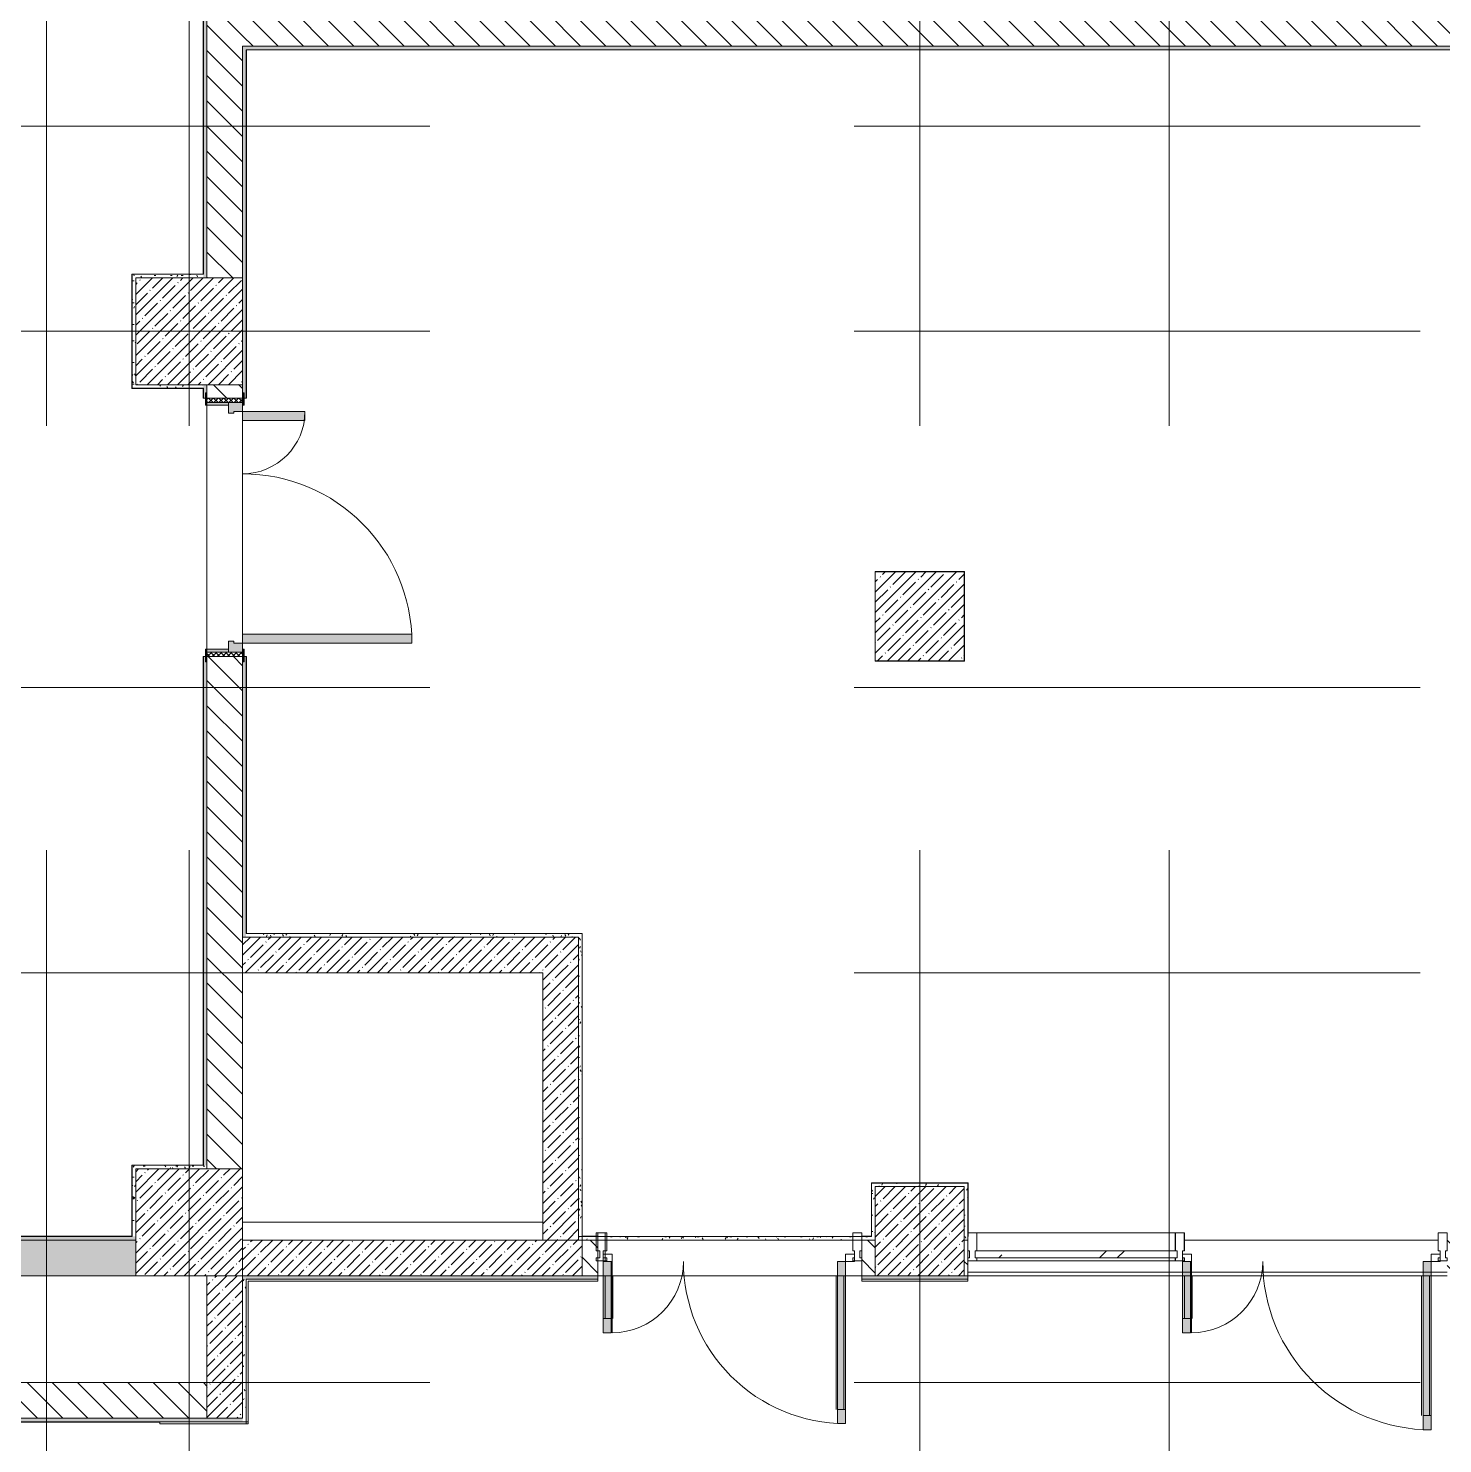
# Model space of a CAD drawing. Header units: millimetres. Extents: x -6228 to 201956, y -8553 to 30426.
# Drawn here: x 162509 to 170446, y 10757 to 18700 of the extents above; entities that cross this region are included whole.
import ezdxf

# ---------------------------------------------------------------- set-up
doc = ezdxf.new("R2010")
doc.units = ezdxf.units.MM
doc.linetypes.add('Осевая', pattern=[15875, 3175, -2381.25, 7937.5, -2381.25])
for name, color, linetype, lineweight, true_color in [('A-DETL-GENF-5', 7, 'Continuous', 9, 0xaaaaaa), ('A-DETL-GENF-6', 7, 'Continuous', 9, 0xe2e2e2), ('A-DOOR-5', 7, 'Continuous', 9, 0xaaaaaa), ('A-DOOR-6', 7, 'Continuous', 9, 0xe2e2e2), ('A-DOOR-FRAM-4', 7, 'Continuous', 9, 0xe2e2e2), ('A-DOOR-FRAM-5', 7, 'Continuous', 9, 0xaaaaaa), ('A-FLOR-3', 7, 'Continuous', 9, 0xaaaaaa), ('I-WALL-7', 9, 'Continuous', 9, 0x808080)]:
    doc.layers.add(name, color=color, linetype=linetype, lineweight=lineweight, true_color=true_color)
for name, color, linetype, lineweight in [('A-GLAZ-CURT-2', 7, 'Continuous', 9), ('A-GLAZ-CWMG-3', 7, 'Continuous', 9), ('A-WALL-4', 7, 'Continuous', 13), ('I-WALL-5', 7, 'Continuous', 9), ('S-COLS-2', 7, 'Continuous', 9), ('Оси-2', 7, 'Осевая', 9)]:
    doc.layers.add(name, color=color, linetype=linetype, lineweight=lineweight)
pattern_1 = [(135, (96951.9, 0), (-70.71068, -70.71068), [])]
pattern_2 = [(45, (96951.9, 0), (-57.02463, 57.02463), []), (45, (97008.92, 0), (-57.02463, 57.02463), [100.806, -20.161, 3.353, -16.808])]
pattern_3 = [(0, (96951.896, 0), (121.92, 30.48), [10.058, -81.382, 10.058, -81.382, -487.68]), (0, (96951.896, 0), (121.92, 30.48), [-182.88, 10.058, -172.822, 10.058, -81.382, -213.36]), (0, (96951.896, 0), (121.92, 30.48), [-457.2, 10.058, -50.902, 10.058, -142.342]), (120, (96997.616, 15.24), (-87.356454, 90.345817), [10.058, -81.382, 10.058, -81.382, -487.68]), (120, (96997.616, 15.24), (-87.356454, 90.345817), [-182.88, 10.058, -172.822, 10.058, -81.382, -213.36]), (120, (96997.616, 15.24), (-87.356454, 90.345817), [-457.2, 10.058, -50.902, 10.058, -142.342]), (240, (97012.856, 76.2), (-34.563546, -120.825817), [10.058, -81.382, 10.058, -81.382, -487.68]), (240, (97012.856, 76.2), (-34.563546, -120.825817), [-182.88, 10.058, -172.822, 10.058, -81.382, -213.36]), (240, (97012.856, 76.2), (-34.563546, -120.825817), [-457.2, 10.058, -50.902, 10.058, -142.342])]

# ---------------------------------------------------------------- blocks, each defined once
blk = doc.blocks.new('BSC_Колонна _Прямоугольная - 600х600-23205240-План зашивки приборов отопления в осях 1 этажа 12-23')
at = {"layer": 'S-COLS-2'}
h = blk.add_hatch(dxfattribs=at)
h.set_pattern_fill('FP_155', color=256, style=0, pattern_type=2)
h.set_pattern_definition([(45, (-66460, -12000), (-57.02463, 57.02463), []), (45, (-66402.975, -12000), (-57.02463, 57.02463), [100.806, -20.161, 3.353, -16.808])])
h.paths.add_polyline_path([(-300, -300), (300, -300), (300, 300), (-300, 300), (-300, -84.3)])
for p, q in [((300, 300), (-300, 300)), ((-300, 300), (-300, -300)), ((300, -300), (300, 300)), ((-300, -300), (300, -300))]:
    blk.add_line(p, q, dxfattribs=at)
blk = doc.blocks.new('BSC_Колонна _Прямоугольная - 600х600-V185-План зашивки приборов отопления в осях 1 этажа 12-23')
at = {"layer": 'S-COLS-2'}
h = blk.add_hatch(dxfattribs=at)
h.set_pattern_fill('FP_156', color=256, style=0, pattern_type=2)
h.set_pattern_definition([(45, (-66460, -17000), (-57.02463, 57.02463), []), (45, (-66402.975, -17000), (-57.02463, 57.02463), [100.806, -20.161, 3.353, -16.808])])
h.paths.add_polyline_path([(-300, -300), (300, -300), (300, 300), (-300, 300), (-300, 127.3)])
for p, q in [((300, 300), (-300, 300)), ((-300, 300), (-300, -300)), ((300, -300), (300, 300)), ((-300, -300), (300, -300))]:
    blk.add_line(p, q, dxfattribs=at)
blk = doc.blocks.new('110_Дверь_СКБ_2Ст - Д-6_л__ ДОО_Дв_1450x2100h_Дверь из раздевальной в коридор-25835678-План зашивки приборов отопления в осях 1 этажа 12-23')
at = {"layer": 'A-DOOR-5'}
h = blk.add_hatch(dxfattribs=at)
h.set_pattern_fill('FP_39', color=256, style=0, pattern_type=2)
h.set_pattern_definition([(135, (1576.41, 164.685), (-14.14214, -14.14214), []), (225, (1576.41, 164.685), (14.14214, -14.14214), [])])
h.paths.add_polyline_path([(737.5, 100), (712.5, 100), (712.5, -100), (737.5, -100)])
at = {"layer": 'A-DOOR-6'}
for points in [[(662.5, 1050), (612.5, 1050), (612.5, 100), (662.5, 100), (662.5, 779)], [(-587.5, 450), (-637.5, 450), (-637.5, 100), (-587.5, 100)]]:
    blk.add_hatch(color=256, dxfattribs=at).paths.add_polyline_path(points)
h = blk.add_hatch(color=256, dxfattribs=at)
h.paths.add_polyline_path([(712.5, 100), (662.5, 100), (662.5, 50), (652.5, 50), (652.5, 20), (712.5, 20)])
h.paths.add_polyline_path([(-627.5, 20), (-627.5, 50), (-637.5, 50.9), (-637.5, 100), (-687.5, 100), (-687.5, 20), (-635.8, 20)])
at = {"layer": 'A-DOOR-FRAM-4'}
for points in [[(-672.5, 100), (-672.5, 108), (-742.5, 108), (-742.5, 100)], [(767.5, 100), (767.5, 108), (697.5, 108), (697.5, 100)], [(-672.5, 20), (-687.5, 20), (-687.5, -100), (-672.5, -100)], [(712.5, 20), (697.5, 20), (697.5, -100), (712.5, -100)], [(-672.5, -100), (-742.5, -100), (-742.5, -108), (-672.5, -108)], [(767.5, -108), (767.5, -100), (697.5, -100), (697.5, -108)]]:
    blk.add_hatch(color=256, dxfattribs=at).paths.add_polyline_path(points)
at = {"layer": 'A-DOOR-FRAM-5'}
h = blk.add_hatch(dxfattribs=at)
h.set_pattern_fill('FP_40', color=256, style=0, pattern_type=2)
h.set_pattern_definition([(45, (-546.384, 164.685), (-14.1421, 14.1421), []), (135, (-546.384, 164.685), (-14.1421, -14.1421), [])])
h.paths.add_polyline_path([(-687.5, 50.9), (-687.5, 100), (-712.5, 100), (-712.5, -100), (-687.5, -100)])
at = {"layer": 'A-DOOR-5'}
for p, q in [((662.5, 1050), (612.5, 1050)), ((612.5, 1050), (612.5, 100)), ((662.5, 100), (662.5, 1050)), ((-637.5, 450), (-637.5, 100)), ((-587.5, 450), (-637.5, 450)), ((-587.5, 100), (-587.5, 450)), ((-637.5, 100), (-587.5, 100)), ((612.5, 100), (662.5, 100))]:
    blk.add_line(p, q, dxfattribs=at)
for centre, radius, start, end in [((662.5, 100), 950, 90, 180), ((-637.5, 100), 350, 360, 90)]:
    blk.add_arc(centre, radius, start, end, dxfattribs=at)
at = {"layer": 'A-DOOR-FRAM-5'}
for p, q in [((-672.5, 108), (-742.5, 108)), ((-742.5, 108), (-742.5, 100)), ((-742.5, 100), (-672.5, 100)), ((-687.5, 100), (-712.5, 100)), ((-712.5, 100), (-712.5, -100)), ((-637.5, 100), (-687.5, 100)), ((-687.5, 100), (-687.5, 20)), ((-687.5, -100), (-687.5, 100)), ((-672.5, 100), (-672.5, 108)), ((-637.5, 50), (-637.5, 100)), ((662.5, 100), (662.5, 50)), ((712.5, 100), (662.5, 100)), ((767.5, 108), (697.5, 108)), ((697.5, 108), (697.5, 100)), ((697.5, 100), (767.5, 100)), ((712.5, 20), (712.5, 100)), ((737.5, 100), (712.5, 100)), ((712.5, 100), (712.5, -100)), ((737.5, -100), (737.5, 100)), ((767.5, 100), (767.5, 108)), ((-687.5, 20), (-627.5, 20)), ((-672.5, 20), (-687.5, 20)), ((-687.5, 20), (-687.5, -100)), ((-672.5, -100), (-672.5, 20)), ((-627.5, 50), (-637.5, 50)), ((-627.5, 20), (-627.5, 50)), ((662.5, 50), (652.5, 50)), ((652.5, 50), (652.5, 20)), ((652.5, 20), (712.5, 20)), ((712.5, 20), (697.5, 20)), ((697.5, 20), (697.5, -100)), ((712.5, -100), (712.5, 20)), ((-672.5, -100), (-742.5, -100)), ((-742.5, -100), (-742.5, -108)), ((-742.5, -108), (-672.5, -108)), ((-712.5, -100), (-687.5, -100)), ((-687.5, -100), (-672.5, -100)), ((-672.5, -108), (-672.5, -100)), ((697.5, -100), (712.5, -100)), ((767.5, -100), (697.5, -100)), ((697.5, -100), (697.5, -108)), ((697.5, -108), (767.5, -108)), ((712.5, -100), (737.5, -100)), ((767.5, -108), (767.5, -100))]:
    blk.add_line(p, q, dxfattribs=at)
blk = doc.blocks.new('BSC_Колонна _Прямоугольная - 500х500-V201-План зашивки приборов отопления в осях 1 этажа 12-23')
at = {"layer": 'S-COLS-2'}
h = blk.add_hatch(dxfattribs=at)
h.set_pattern_fill('FP_176', color=256, style=0, pattern_type=2)
h.set_pattern_definition([(45, (-70560, -15400), (-57.02463, 57.02463), []), (45, (-70502.975, -15400), (-57.02463, 57.02463), [100.806, -20.161, 3.353, -16.808])])
h.paths.add_polyline_path([(-250, -250), (250, -250), (250, 250), (-250, 250), (-250, -9.9)])
for p, q in [((250, 250), (-250, 250)), ((-250, 250), (-250, -250)), ((250, -250), (250, 250)), ((-250, -250), (250, -250))]:
    blk.add_line(p, q, dxfattribs=at)
blk = doc.blocks.new('Прямоугольный импост - Импост структурный с накладкой - 160мм Темный-33326475-План зашивки приборов отопления в осях 1 этажа 12-23')
at = {"layer": 'A-GLAZ-CWMG-3'}
for p, q in [((-50, 40), (-50, 140)), ((-50, 140), (0, 140)), ((0, 140), (0, 40)), ((-40, 40), (-50, 40)), ((-50, -17), (-50, 0)), ((-50, 0), (-40, 0)), ((-40, 0), (-40, 40)), ((-10, 40), (-10, 0)), ((0, 40), (-10, 40)), ((-10, 0), (0, 0)), ((0, 0), (0, -17)), ((0, -17), (-50, -17))]:
    blk.add_line(p, q, dxfattribs=at)
blk = doc.blocks.new('Дверь_Витражная_остекление_ - ВВ-6 остекление-32274838-План зашивки приборов отопления в осях 1 этажа 12-23')
at = {"layer": 'A-DETL-GENF-6'}
for points in [[(-610, 930), (-655, 930), (-655, 20), (-610, 20), (-610, 463.3)], [(660, 420), (660, 20), (705, 20), (705, 420)]]:
    blk.add_hatch(color=256, dxfattribs=at).paths.add_polyline_path(points)
at = {"layer": 'A-DETL-GENF-5'}
for p, q in [((-655, 930), (-610, 930)), ((-655, 930), (-655, 20)), ((-610, 930), (-655, 930)), ((-655, 930), (-655, 20)), ((-610, 930), (-610, 20)), ((-610, 20), (-610, 930)), ((-655, 850), (-610, 850)), ((-645, 850), (-645, 100)), ((-601, 850), (-601, 100)), ((705, 420), (660, 420)), ((660, 420), (660, 20)), ((705, 420), (660, 420)), ((660, 420), (660, 20)), ((705, 420), (705, 20)), ((705, 20), (705, 420)), ((651, 340), (651, 100)), ((705, 340), (660, 340)), ((695, 340), (695, 100)), ((-655, 100), (-610, 100)), ((705, 100), (660, 100)), ((-610, 20), (-655, 20)), ((-655, 20), (-610, 20))]:
    blk.add_line(p, q, dxfattribs=at)
at = {"layer": 'A-DOOR-5'}
for p, q in [((-655, 930), (-655, 20)), ((655, 420), (655, 20)), ((-655, 20), (-705, 20)), ((-705, 20), (-705, -20)), ((-655, -20), (-655, 20)), ((705, 20), (655, 20)), ((655, 20), (655, -20)), ((705, -20), (705, 20)), ((-705, -20), (-655, -20)), ((655, -20), (705, -20))]:
    blk.add_line(p, q, dxfattribs=at)
for centre, radius, start, end in [((-655, 20), 910, 360, 90), ((655, 20), 400, 90, 180)]:
    blk.add_arc(centre, radius, start, end, dxfattribs=at)
blk = doc.blocks.new('Прямоугольный импост - Импост структурный с накладкой - 160мм Темный-33326241-План зашивки приборов отопления в осях 1 этажа 12-23')
at = {"layer": 'A-GLAZ-CWMG-3'}
for p, q in [((-25, 40), (-25, 140)), ((-25, 140), (25, 140)), ((25, 140), (25, 40)), ((-15, 40), (-25, 40)), ((-25, -17), (-25, 0)), ((-25, 0), (-15, 0)), ((-15, 0), (-15, 40)), ((15, 40), (15, 0)), ((25, 40), (15, 40)), ((15, 0), (25, 0)), ((25, 0), (25, -17)), ((25, -17), (-25, -17))]:
    blk.add_line(p, q, dxfattribs=at)
blk = doc.blocks.new('Прямоугольный импост - Импост структурный с накладкой - 160мм Темный-33326242-План зашивки приборов отопления в осях 1 этажа 12-23')
at = {"layer": 'A-GLAZ-CWMG-3'}
for p, q in [((0, 140), (-50, 140)), ((-50, 140), (-50, 40)), ((0, 40), (0, 140)), ((-50, 40), (-40, 40)), ((-40, 0), (-50, 0)), ((-50, 0), (-50, -17)), ((-40, 40), (-40, 0)), ((-10, 0), (-10, 40)), ((-10, 40), (0, 40)), ((0, 0), (-10, 0)), ((0, -17), (0, 0)), ((-50, -17), (0, -17))]:
    blk.add_line(p, q, dxfattribs=at)
blk = doc.blocks.new('Прямоугольный импост - Импост структурный с накладкой - 160мм Темный-33326237-План зашивки приборов отопления в осях 1 этажа 12-23')
at = {"layer": 'A-GLAZ-CWMG-3'}
for p, q in [((-50, 40), (-50, 140)), ((-50, 140), (0, 140)), ((0, 140), (0, 40)), ((-40, 40), (-50, 40)), ((-50, -17), (-50, 0)), ((-50, 0), (-40, 0)), ((-40, 0), (-40, 40)), ((-10, 40), (-10, 0)), ((0, 40), (-10, 40)), ((-10, 0), (0, 0)), ((0, 0), (0, -17)), ((0, -17), (-50, -17))]:
    blk.add_line(p, q, dxfattribs=at)
blk = doc.blocks.new('Дверь_Витражная_остекление_ - В-18-32468702-План зашивки приборов отопления в осях 1 этажа 12-23')
at = {"layer": 'A-DETL-GENF-6'}
for points in [[(-672.5, 965), (-672.5, 20), (-627.5, 20), (-627.5, 965)], [(677.5, 420), (677.5, 20), (722.5, 20), (722.5, 420)]]:
    blk.add_hatch(color=256, dxfattribs=at).paths.add_polyline_path(points)
at = {"layer": 'A-DETL-GENF-5'}
for p, q in [((-672.5, 965), (-627.5, 965)), ((-672.5, 965), (-672.5, 20)), ((-627.5, 965), (-672.5, 965)), ((-672.5, 965), (-672.5, 20)), ((-627.5, 965), (-627.5, 20)), ((-627.5, 20), (-627.5, 965)), ((-672.5, 885), (-627.5, 885)), ((-662.5, 885), (-662.5, 100)), ((-618.5, 885), (-618.5, 100)), ((722.5, 420), (677.5, 420)), ((677.5, 420), (677.5, 20)), ((722.5, 420), (677.5, 420)), ((677.5, 420), (677.5, 20)), ((722.5, 420), (722.5, 20)), ((722.5, 20), (722.5, 420)), ((668.5, 340), (668.5, 100)), ((722.5, 340), (677.5, 340)), ((712.5, 340), (712.5, 100)), ((-672.5, 100), (-627.5, 100)), ((722.5, 100), (677.5, 100)), ((-627.5, 20), (-672.5, 20)), ((-672.5, 20), (-627.5, 20))]:
    blk.add_line(p, q, dxfattribs=at)
at = {"layer": 'A-DOOR-5'}
for p, q in [((-672.5, 965), (-672.5, 20)), ((672.5, 420), (672.5, 20)), ((-672.5, 20), (-722.5, 20)), ((-722.5, 20), (-722.5, -20)), ((-672.5, -20), (-672.5, 20)), ((722.5, 20), (672.5, 20)), ((672.5, 20), (672.5, -20)), ((722.5, -20), (722.5, 20)), ((-722.5, -20), (-672.5, -20)), ((672.5, -20), (722.5, -20))]:
    blk.add_line(p, q, dxfattribs=at)
for centre, radius, start, end in [((-672.5, 20), 945, 360, 90), ((672.5, 20), 400, 90, 180)]:
    blk.add_arc(centre, radius, start, end, dxfattribs=at)
blk = doc.blocks.new('Системная панель - Стекло - 40мм-32468815-План зашивки приборов отопления в осях 1 этажа 12-23')
at = {"layer": 'A-GLAZ-CURT-2'}
h = blk.add_hatch(dxfattribs=at)
h.set_pattern_fill('FP_192', color=256, style=0, pattern_type=2)
h.set_pattern_definition([(225, (71537, 11700), (282.8427, -282.8427), [200, -600]), (225, (71737, 11800), (282.8427, -282.8427), [600, -200]), (225, (71337, 11900), (282.8427, -282.8427), [200, -600])])
h.paths.add_polyline_path([(-567, 0), (-567, -40), (567, -40), (567, 0), (-370.5, 0)])
for p, q in [((567, 0), (-567, 0)), ((-567, 0), (-567, -40)), ((567, -40), (567, 0)), ((-567, -40), (567, -40))]:
    blk.add_line(p, q, dxfattribs=at)
blk = doc.blocks.new('Прямоугольный импост - Импост структурный с накладкой - 160мм Темный-33326239-План зашивки приборов отопления в осях 1 этажа 12-23')
at = {"layer": 'A-GLAZ-CWMG-3'}
for p, q in [((-25, 40), (-25, 140)), ((-25, 140), (25, 140)), ((25, 140), (25, 40)), ((-15, 40), (-25, 40)), ((-25, -17), (-25, 0)), ((-25, 0), (-15, 0)), ((-15, 0), (-15, 40)), ((15, 40), (15, 0)), ((25, 40), (15, 40)), ((15, 0), (25, 0)), ((25, 0), (25, -17)), ((25, -17), (-25, -17))]:
    blk.add_line(p, q, dxfattribs=at)
blk = doc.blocks.new('Прямоугольный импост - Импост структурный с накладкой - 160мм Темный-32468813-План зашивки приборов отопления в осях 1 этажа 12-23')
at = {"layer": 'A-GLAZ-CWMG-3'}
for p, q in [((70880, 11940), (71994, 11940)), ((70880, 11783), (71994, 11783))]:
    blk.add_line(p, q, dxfattribs=at)

msp = doc.modelspace()

# ---------------------------------------------------------------- hatches: boundary and pattern name
at = {"layer": 'I-WALL-5'}
h = msp.add_hatch(dxfattribs=at)
h.set_pattern_fill('FP_159', color=256, style=0, pattern_type=2)
h.set_pattern_definition(pattern_1)
h.paths.add_polyline_path([(163711.9, 12300), (163711.9, 15175), (163511.9, 15175), (163511.9, 12300), (163662.8, 12300)])
h.paths.add_polyline_path([(163711.9, 16625), (163711.9, 16700), (163511.9, 16700), (163511.9, 16625), (163662.8, 16625)])
h.paths.add_polyline_path([(163575.1, 17300), (163711.9, 17300), (163711.9, 22700), (163511.9, 22700), (163511.9, 17300), (163569, 17300)])
h.paths.add_polyline_path([(163662.8, 23300), (163711.9, 23300), (163711.9, 24050), (163511.9, 24050), (163511.9, 23300)])
h.paths.add_polyline_path([(163662.8, 25950), (163711.9, 25950), (163711.9, 26500), (163511.9, 26500), (163511.9, 25950)])
h = msp.add_hatch(dxfattribs=at)
h.set_pattern_fill('FP_159', color=256, style=0, pattern_type=2)
h.set_pattern_definition(pattern_1)
h.paths.add_polyline_path([(181151.9, 18600), (181151.9, 18800), (177131.9, 18800), (177131.9, 18600), (181136.8, 18600)])
h.paths.add_polyline_path([(175531.9, 18600), (175531.9, 18800), (174291.9, 18800), (174291.9, 18600), (175312.1, 18600)])
h.paths.add_polyline_path([(173127.9, 18600), (173191.9, 18600), (173191.9, 18800), (170991.9, 18800), (170991.9, 18600), (171671.7, 18600)])
h.paths.add_polyline_path([(170491.9, 18600), (170491.9, 18800), (163711.9, 18800), (163711.9, 18600), (170215.5, 18600)])
h = msp.add_hatch(dxfattribs=at)
h.set_pattern_fill('FP_157', color=256, style=0, pattern_type=2)
h.set_pattern_definition(pattern_2)
h.paths.add_polyline_path([(165396.9, 13400), (165596.9, 13400), (165596.9, 13600), (163711.9, 13600), (163711.9, 13400), (164390.9, 13400)])
h = msp.add_hatch(dxfattribs=at)
h.set_pattern_fill('FP_157', color=256, style=0, pattern_type=2)
h.set_pattern_definition(pattern_2)
h.paths.add_polyline_path([(165483, 11900), (165596.9, 11900), (165596.9, 13400), (165396.9, 13400), (165396.9, 11900)])
h = msp.add_hatch(dxfattribs=at)
h.set_pattern_fill('FP_157', color=256, style=0, pattern_type=2)
h.set_pattern_definition(pattern_2)
h.paths.add_polyline_path([(160131.9, 11700), (163111.9, 11700), (163111.9, 11900), (157711.9, 11900), (157711.9, 11700), (160022.4, 11700)])
h.paths.add_polyline_path([(156382, 11700), (157111.9, 11700), (157111.9, 11900), (151711.9, 11900), (151711.9, 11700), (156291.9, 11700)])
h = msp.add_hatch(dxfattribs=at)
h.set_pattern_fill('FP_157', color=256, style=0, pattern_type=2)
h.set_pattern_definition(pattern_2)
h.paths.add_polyline_path([(165616.9, 11700), (165616.9, 11900), (163711.9, 11900), (163711.9, 11700), (165596.9, 11700)])
h = msp.add_hatch(dxfattribs=at)
h.set_pattern_fill('FP_159', color=256, style=0, pattern_type=2)
h.set_pattern_definition(pattern_1)
h.paths.add_polyline_path([(172431.9, 11700), (172431.9, 11900), (170471.9, 11900), (170471.9, 11700), (172399.8, 11700)])
h.paths.add_polyline_path([(167761.9, 11700), (167781.9, 11700), (167781.9, 11900), (167761.9, 11900)])
h.paths.add_polyline_path([(167261.9, 11700), (167261.9, 11900), (167185.9, 11900), (167185.9, 11700)])
h.paths.add_polyline_path([(165665, 11700), (165705.9, 11700), (165705.9, 11900), (165616.9, 11900), (165616.9, 11700)])
h = msp.add_hatch(dxfattribs=at)
h.set_pattern_fill('FP_157', color=256, style=0, pattern_type=2)
h.set_pattern_definition(pattern_2)
h.paths.add_polyline_path([(163511.9, 10900), (163711.9, 10900), (163711.9, 11700), (163511.9, 11700), (163511.9, 11100)])
h = msp.add_hatch(dxfattribs=at)
h.set_pattern_fill('FP_159', color=256, style=0, pattern_type=2)
h.set_pattern_definition(pattern_1)
h.paths.add_polyline_path([(163511.9, 10900), (163511.9, 11100), (159111.9, 11100), (159111.9, 10900), (162934.7, 10900)])
at = {"layer": 'I-WALL-7'}
h = msp.add_hatch(dxfattribs=at)
h.set_pattern_fill('FP_186', color=256, style=0, pattern_type=2)
h.set_pattern_definition(pattern_3)
h.paths.add_polyline_path([(163511.9, 17300), (163511.9, 22700), (163491.9, 22700), (163491.9, 17300)])
h = msp.add_hatch(dxfattribs=at)
h.set_pattern_fill('FP_186', color=256, style=0, pattern_type=2)
h.set_pattern_definition(pattern_3)
h.paths.add_polyline_path([(181410.9, 18580), (181411.9, 18580), (181411.9, 18600), (177161.9, 18599.9), (177161.9, 18592), (177131.9, 18592), (177131.9, 18580), (181136.8, 18580)])
h.paths.add_polyline_path([(174321.9, 18580), (176031.9, 18580), (176031.9, 18592), (176001.9, 18592), (176001.9, 18600), (174321.9, 18599.7), (174321.9, 18592), (174291.9, 18592), (174291.9, 18580)])
h.paths.add_polyline_path([(173127.9, 18580), (173191.9, 18580), (173191.9, 18592), (173161.9, 18592), (173161.9, 18600), (163711.9, 18600), (163711.9, 18580), (171671.7, 18580)])
h = msp.add_hatch(dxfattribs=at)
h.set_pattern_fill('FP_186', color=256, style=0, pattern_type=2)
h.set_pattern_definition(pattern_3)
h.paths.add_polyline_path([(163711.9, 13600), (163731.9, 13600), (163731.9, 15175), (163719.9, 15175), (163719.9, 15145), (163711.9, 15145), (163711.9, 14232)])
h.paths.add_polyline_path([(163731.9, 16625), (163731.9, 18580), (163711.9, 18580), (163711.9, 16655), (163719.9, 16655), (163719.9, 16625)])
h = msp.add_hatch(dxfattribs=at)
h.set_pattern_fill('FP_186', color=256, style=0, pattern_type=2)
h.set_pattern_definition(pattern_3)
h.paths.add_polyline_path([(163091.9, 16700), (163111.9, 16700), (163111.9, 17320), (163091.9, 17320), (163091.9, 17127.3)])
h = msp.add_hatch(dxfattribs=at)
h.set_pattern_fill('FP_186', color=256, style=0, pattern_type=2)
h.set_pattern_definition(pattern_3)
h.paths.add_polyline_path([(163491.9, 17300), (163490.9, 17320), (163111.9, 17320), (163111.9, 17300)])
h = msp.add_hatch(dxfattribs=at)
h.set_pattern_fill('FP_186', color=256, style=0, pattern_type=2)
h.set_pattern_definition(pattern_3)
h.paths.add_polyline_path([(163111.9, 16680), (163491.9, 16680), (163491.9, 16700), (163091.9, 16700), (163091.9, 16680)])
h = msp.add_hatch(dxfattribs=at)
h.set_pattern_fill('FP_186', color=256, style=0, pattern_type=2)
h.set_pattern_definition(pattern_3)
h.paths.add_polyline_path([(163491.9, 12320), (163511.9, 12320), (163511.7, 15145), (163503.9, 15145), (163503.9, 15175), (163491.9, 15175), (163491.9, 12321)])
h.paths.add_polyline_path([(163503.9, 16625), (163503.9, 16655), (163511.9, 16655), (163511.9, 16700), (163491.9, 16700), (163491.9, 16625)])
h = msp.add_hatch(dxfattribs=at)
h.set_pattern_fill('FP_186', color=256, style=0, pattern_type=2)
h.set_pattern_definition(pattern_3)
h.paths.add_polyline_path([(165596.9, 13600), (165616.9, 13600), (165616.9, 13620), (163731.9, 13620), (163731.9, 13600), (164390.9, 13600)])
h = msp.add_hatch(dxfattribs=at)
h.set_pattern_fill('FP_186', color=256, style=0, pattern_type=2)
h.set_pattern_definition(pattern_3)
h.paths.add_polyline_path([(165616.9, 11900), (165616.9, 13600), (165596.9, 13600), (165596.9, 11900)])
h = msp.add_hatch(dxfattribs=at)
h.set_pattern_fill('FP_186', color=256, style=0, pattern_type=2)
h.set_pattern_definition(pattern_3)
h.paths.add_polyline_path([(163091.9, 11920), (163111.9, 11920), (163111.9, 12320), (163091.9, 12320), (163091.9, 11947)])
h = msp.add_hatch(dxfattribs=at)
h.set_pattern_fill('FP_186', color=256, style=0, pattern_type=2)
h.set_pattern_definition(pattern_3)
h.paths.add_polyline_path([(163111.9, 12300), (163511.9, 12300), (163511.9, 12320), (163111.9, 12320)])
h = msp.add_hatch(dxfattribs=at)
h.set_pattern_fill('FP_186', color=256, style=0, pattern_type=2)
h.set_pattern_definition(pattern_3)
h.paths.add_polyline_path([(167261.9, 11920), (167261.9, 12220), (167241.9, 12220), (167241.9, 11920)])
h = msp.add_hatch(dxfattribs=at)
h.set_pattern_fill('FP_186', color=256, style=0, pattern_type=2)
h.set_pattern_definition(pattern_3)
h.paths.add_polyline_path([(167761.9, 12200), (167781.9, 12200), (167781.9, 12220), (167261.9, 12220), (167261.9, 12200), (167303.2, 12200)])
h = msp.add_hatch(dxfattribs=at)
h.set_pattern_fill('FP_186', color=256, style=0, pattern_type=2)
h.set_pattern_definition(pattern_3)
h.paths.add_polyline_path([(167781.9, 11900), (167781.9, 12200), (167761.9, 12200), (167761.9, 11900)])
h = msp.add_hatch(dxfattribs=at)
h.set_pattern_fill('FP_186', color=256, style=0, pattern_type=2)
h.set_pattern_definition(pattern_3)
h.paths.add_polyline_path([(163111.9, 11900), (163111.9, 11920), (157731.9, 11920), (157731.9, 11900), (162934.7, 11900)])
h = msp.add_hatch(dxfattribs=at)
h.set_pattern_fill('FP_186', color=256, style=0, pattern_type=2)
h.set_pattern_definition(pattern_3)
h.paths.add_polyline_path([(167261.9, 11900), (167261.9, 11920), (165596.9, 11920), (165596.9, 11900), (166575.1, 11900)])
h = msp.add_hatch(dxfattribs=at)
h.set_pattern_fill('FP_186', color=256, style=0, pattern_type=2)
h.set_pattern_definition(pattern_3)
h.paths.add_polyline_path([(167781.9, 11680), (167781.9, 11700), (167185.9, 11700), (167185.9, 11680), (167303.2, 11680)])
h.paths.add_polyline_path([(165705.9, 11680), (165705.9, 11700), (163711.9, 11700), (163711.9, 11680), (165665, 11680)])
h = msp.add_hatch(dxfattribs=at)
h.set_pattern_fill('FP_186', color=256, style=0, pattern_type=2)
h.set_pattern_definition(pattern_3)
h.paths.add_polyline_path([(163711.9, 10880), (163731.9, 10880), (163731.9, 11680), (163711.9, 11680), (163711.9, 10900)])
h = msp.add_hatch(dxfattribs=at)
h.set_pattern_fill('FP_186', color=256, style=0, pattern_type=2)
h.set_pattern_definition(pattern_3)
h.paths.add_polyline_path([(163711.9, 10880), (163711.9, 10900), (158891.9, 10900), (158891.9, 10880), (163662.8, 10880)])
at = {"layer": 'S-COLS-2'}
h = msp.add_hatch(dxfattribs=at)
h.set_pattern_fill('FP_157', color=256, style=0, pattern_type=2)
h.set_pattern_definition(pattern_2)
h.paths.add_polyline_path([(167303.2, 11700), (167761.9, 11700), (167761.9, 12200), (167261.9, 12200), (167261.9, 11700)])

# ---------------------------------------------------------------- linework, layer by layer
at = {"layer": 'A-FLOR-3'}
for p, q in [((165396.9, 12000), (163711.9, 12000)), ((167781.9, 11720), (170471.9, 11720)), ((170471.9, 11700), (167781.9, 11700))]:
    msp.add_line(p, q, dxfattribs=at)
at = {"layer": 'A-WALL-4'}
for p, q in [((163491.9, 17320), (163491.9, 22680)), ((163711.9, 18600), (170491.9, 18600)), ((163711.9, 18600), (163711.9, 17300)), ((163732.9, 18580), (163731.9, 18580)), ((163111.9, 17320), (163491.9, 17320)), ((163491.9, 16625), (163491.9, 16680)), ((163511.9, 16700), (163511.9, 16655)), ((163711.9, 16655), (163711.9, 16700)), ((163491.9, 15175), (163491.9, 12320)), ((163731.9, 13620), (163731.9, 15175)), ((163511.9, 12300), (163511.9, 15145)), ((163711.9, 13600), (163711.9, 15145)), ((163731.9, 13620), (163732.9, 13620)), ((163091.9, 12320), (163091.9, 11920)), ((163491.9, 12320), (163111.9, 12320)), ((165596.9, 11900), (165596.9, 12069.7)), ((163078.9, 11920), (163091.9, 11920)), ((165616.9, 11920), (165705.9, 11920)), ((167241.9, 11920), (167185.9, 11920)), ((167241.9, 11920), (167241.9, 11921)), ((157711.9, 11900), (163111.9, 11900)), ((165396.9, 11900), (165705.9, 11900)), ((165616.9, 11900), (165616.9, 11700)), ((167761.9, 11900), (167781.9, 11900)), ((163711.9, 10900), (163711.9, 11700)), ((163711.9, 11700), (165396.9, 11700)), ((163731.9, 11680), (165705.9, 11680)), ((163731.9, 11680), (163731.9, 10880)), ((163511.9, 10900), (163511.9, 11100)), ((163247.9, 10879), (163247.9, 10879.5)), ((163731.9, 10868.5), (163742.9, 10868.5)), ((163742.9, 10868.5), (163742.9, 10879.5))]:
    msp.add_line(p, q, dxfattribs=at)
at = {"layer": 'I-WALL-5'}
for p, q in [((163490.9, 22679), (163490.9, 17321)), ((163511.9, 22700), (163511.9, 17300)), ((163731.9, 16625), (163731.9, 18580)), ((163732.9, 18580), (173191.9, 18580)), ((163732.9, 16625), (163732.9, 18579)), ((163732.9, 18579), (173191.9, 18579)), ((163490.9, 17321), (163090.9, 17321)), ((163090.9, 17321), (163090.9, 16679)), ((163111.9, 17320), (163091.9, 17320)), ((163091.9, 17320), (163091.9, 16680)), ((163091.9, 16680), (163491.9, 16680)), ((163090.9, 16679), (163490.9, 16679)), ((163490.9, 16679), (163490.9, 16625)), ((163490.9, 16625), (163503.9, 16625)), ((163719.9, 16625), (163732.9, 16625)), ((163511.9, 15215), (163511.9, 16585)), ((163711.9, 16500), (163711.9, 15300)), ((167762.9, 15651), (167260.9, 15651)), ((167260.9, 15651), (167260.9, 15149)), ((167762.9, 15149), (167762.9, 15651)), ((163503.9, 15175), (163490.9, 15175)), ((163490.9, 15175), (163490.9, 12321)), ((163732.9, 15175), (163719.9, 15175)), ((163732.9, 13621), (163732.9, 15175)), ((167260.9, 15149), (167762.9, 15149)), ((165596.9, 13600), (163711.9, 13600)), ((163711.9, 13600), (163711.9, 12300)), ((165617.9, 13621), (163732.9, 13621)), ((165616.9, 13620), (163732.9, 13620)), ((165596.9, 12069.7), (165596.9, 13600)), ((165616.9, 13620), (165616.9, 11900)), ((165617.9, 11921), (165617.9, 13621)), ((163711.9, 13400), (165396.9, 13400)), ((165396.9, 13400), (165396.9, 11900)), ((163490.9, 12321), (163090.9, 12321)), ((163090.9, 12321), (163090.9, 11921)), ((163111.9, 12320), (163091.9, 12320)), ((167240.9, 12221), (167240.9, 11921)), ((167782.9, 12221), (167240.9, 12221)), ((167241.9, 12220), (167241.9, 11921)), ((167781.9, 12220), (167241.9, 12220)), ((167261.9, 11700), (167261.9, 12200)), ((167261.9, 12200), (167761.9, 12200)), ((167761.9, 12200), (167761.9, 11700)), ((167781.9, 12220), (167781.9, 11669)), ((167782.9, 11920), (167782.9, 12221)), ((163078.9, 11920), (157731.9, 11920)), ((163090.9, 11921), (157732.9, 11921)), ((165616.9, 11920), (165596.9, 11920)), ((165705.9, 11921), (165617.9, 11921)), ((165705.9, 11920), (165705.9, 11921)), ((167185.9, 11920), (165705.9, 11920)), ((167185.9, 11921), (167185.9, 11920)), ((167185.9, 11921), (167241.9, 11921)), ((167781.9, 11920), (167782.9, 11920)), ((165396.9, 11900), (163711.9, 11900)), ((165705.9, 11669), (165705.9, 11900)), ((165705.9, 11900), (167261.9, 11900)), ((167185.9, 11900), (167185.9, 11669)), ((168996.9, 11900), (170421.9, 11900)), ((161411.9, 11700), (163111.9, 11700)), ((163511.9, 11700), (163511.9, 11100)), ((167781.9, 11700), (165396.9, 11700)), ((167185.9, 11680), (167781.9, 11680)), ((163742.9, 11669), (165705.9, 11669)), ((163742.9, 10879.5), (163742.9, 11669)), ((167185.9, 11669), (167781.9, 11669)), ((163511.9, 11100), (161411.9, 11100)), ((158911.9, 10900), (163711.9, 10900)), ((158890.9, 10879), (163247.9, 10879)), ((163731.9, 10880), (158891.9, 10880)), ((163247.9, 10879.5), (163247.9, 10880)), ((163742.9, 10879.5), (163247.9, 10879.5)), ((163247.9, 10879), (163247.9, 10868.5)), ((163247.9, 10868.5), (163731.9, 10868.5)), ((163731.9, 10880), (163731.9, 10868.5))]:
    msp.add_line(p, q, dxfattribs=at)
at = {"layer": 'S-COLS-2'}
for p, q in [((167761.9, 12200), (167261.9, 12200)), ((167261.9, 12200), (167261.9, 11900)), ((167761.9, 11900), (167761.9, 12200)), ((167261.9, 11900), (167261.9, 11700)), ((167761.9, 11700), (167761.9, 11900)), ((167261.9, 11700), (167761.9, 11700))]:
    msp.add_line(p, q, dxfattribs=at)
at = {"layer": 'Оси-2'}
for p, q in [((162611.9, 593.7), (162611.9, 24898.1)), ((163411.9, 593.7), (163411.9, 24898.1)), ((167511.9, 593.7), (167511.9, 24898.1)), ((168911.9, 593.7), (168911.9, 24898.1)), ((135394.4, 18150), (179201.9, 18150)), ((135394.4, 17000), (179201.9, 17000)), ((135394.4, 15000), (178601.9, 15000)), ((135394.4, 13400), (178601.9, 13400)), ((135394.4, 11100), (179201.9, 11100))]:
    msp.add_line(p, q, dxfattribs=at)

# ---------------------------------------------------------------- block references
at = {"layer": 'A-DOOR-5'}
for name, p, rotation in [('110_Дверь_СКБ_2Ст - Д-6_л__ ДОО_Дв_1450x2100h_Дверь из раздевальной в коридор-25835678-План зашивки приборов отопления в осях 1 этажа 12-23', (163611.9, 15912.5), 269.9999999999999), ('Дверь_Витражная_остекление_ - ВВ-6 остекление-32274838-План зашивки приборов отопления в осях 1 этажа 12-23', (166440.9, 11800), 180), ('Дверь_Витражная_остекление_ - В-18-32468702-План зашивки приборов отопления в осях 1 этажа 12-23', (169709.4, 11800), 180)]:
    msp.add_blockref(name, p, dxfattribs=dict(at, rotation=rotation))
at = {"layer": 'A-GLAZ-CURT-2', "rotation": 180}
msp.add_blockref('Системная панель - Стекло - 40мм-32468815-План зашивки приборов отопления в осях 1 этажа 12-23', (168388.9, 11800), dxfattribs=at)
at = {"layer": 'A-GLAZ-CWMG-3', "extrusion": (0, 0, -1)}
for name, p in [('Прямоугольный импост - Импост структурный с накладкой - 160мм Темный-33326241-План зашивки приборов отопления в осях 1 этажа 12-23', (-165720.9, 11800)), ('Прямоугольный импост - Импост структурный с накладкой - 160мм Темный-33326475-План зашивки приборов отопления в осях 1 этажа 12-23', (-165705.9, 11800)), ('Прямоугольный импост - Импост структурный с накладкой - 160мм Темный-33326237-План зашивки приборов отопления в осях 1 этажа 12-23', (-167781.9, 11800)), ('Прямоугольный импост - Импост структурный с накладкой - 160мм Темный-33326239-План зашивки приборов отопления в осях 1 этажа 12-23', (-168970.9, 11800)), ('Прямоугольный импост - Импост структурный с накладкой - 160мм Темный-33326241-План зашивки приборов отопления в осях 1 этажа 12-23', (-168971.9, 11800))]:
    msp.add_blockref(name, p, dxfattribs=at)
at = {"layer": 'A-GLAZ-CWMG-3'}
for name, p in [('Прямоугольный импост - Импост структурный с накладкой - 160мм Темный-33326242-План зашивки приборов отопления в осях 1 этажа 12-23', (167185.9, 11800)), ('Прямоугольный импост - Импост структурный с накладкой - 160мм Темный-32468813-План зашивки приборов отопления в осях 1 этажа 12-23', (96951.9, 0)), ('Прямоугольный импост - Импост структурный с накладкой - 160мм Темный-33326242-План зашивки приборов отопления в осях 1 этажа 12-23', (170471.9, 11800))]:
    msp.add_blockref(name, p, dxfattribs=at)
at = {"layer": 'S-COLS-2'}
for name, p in [('BSC_Колонна _Прямоугольная - 600х600-V185-План зашивки приборов отопления в осях 1 этажа 12-23', (163411.9, 17000)), ('BSC_Колонна _Прямоугольная - 500х500-V201-План зашивки приборов отопления в осях 1 этажа 12-23', (167511.9, 15400)), ('BSC_Колонна _Прямоугольная - 600х600-23205240-План зашивки приборов отопления в осях 1 этажа 12-23', (163411.9, 12000))]:
    msp.add_blockref(name, p, dxfattribs=at)

doc.saveas('drawing.dxf')
